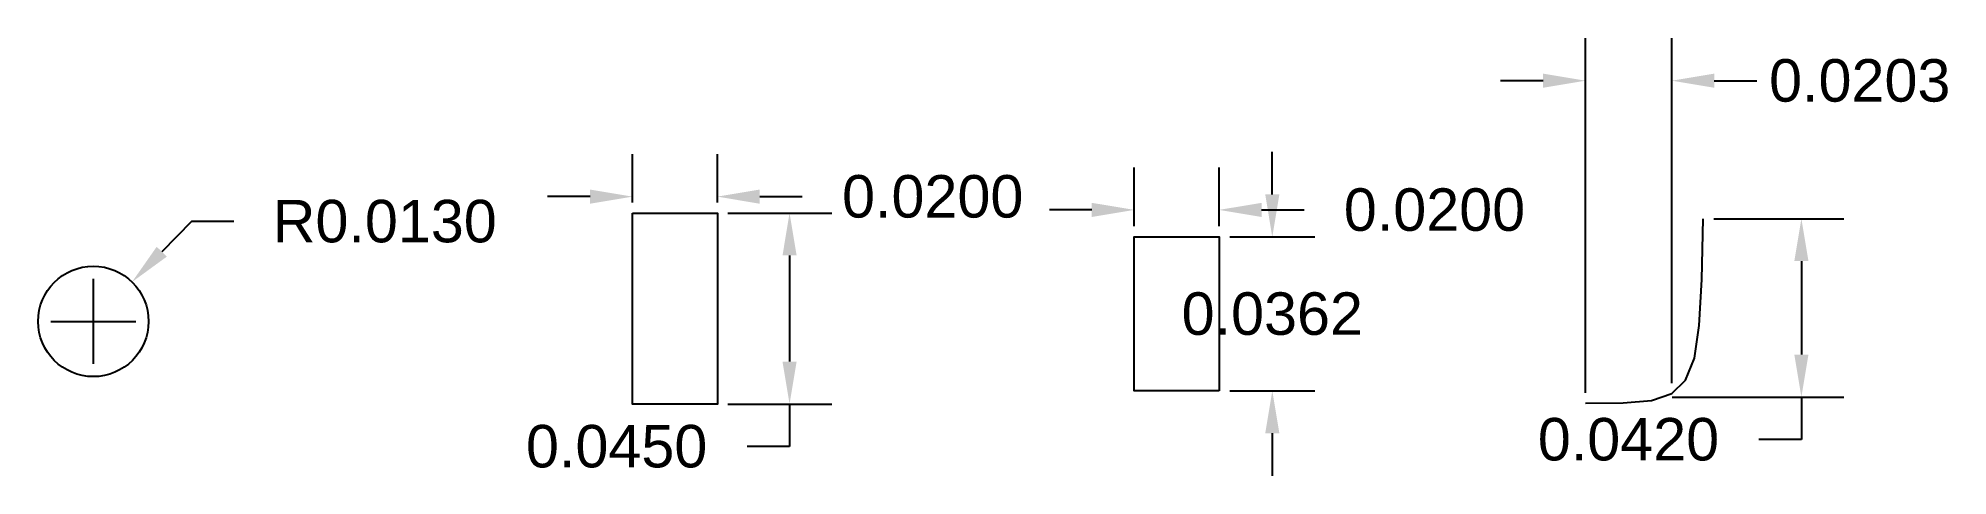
# Model space of a CAD drawing. Header units: metres. Extents: x 19.218 to 19.668, y 10.629 to 10.732.
import ezdxf

# ---------------------------------------------------------------- set-up
doc = ezdxf.new("R2010")
doc.units = ezdxf.units.M
doc.header["$MEASUREMENT"] = 0
doc.layers.add('dim', color=30, linetype='Continuous')
doc.layers.add('ornament_col', color=8, linetype='Continuous')
doc.styles.get("Standard").update_dxf_attribs({"font": 'arial.ttf'})
doc.dimstyles.get("Standard").update_dxf_attribs({"dimtxt": 0.01, "dimasz": 0.01, "dimexe": 0.01, "dimexo": 0.0025, "dimgap": 0.01, "dimtad": 0, "dimtih": 1, "dimtoh": 1, "dimdec": 4, "dimzin": 0, "dimdsep": 46, "dimtxsty": 'Standard', "dimcen": 0.01, "dimadec": 0, "dimazin": 0, "dimtfac": 1, "dimtdec": 4, "dimtofl": 0, "dimtmove": 0, "dimatfit": 3, "dimfxl": 1, "dimtolj": 1, "dimtzin": 0, "dimarcsym": 0})

# ---------------------------------------------------------------- blocks, each defined once
blk = doc.blocks.new('*D1')
at = {"layer": 'Defpoints', "color": 0, "transparency": 16777216}
for p in [(19.24001, 10.67427), (19.2309, 10.66499)]:
    blk.add_point(p, dxfattribs=at)
at = {"layer": 'dim', "color": 0, "lineweight": -2, "transparency": 16777216}
for p, q in [((19.25403, 10.68854), (19.24702, 10.6814)), ((19.26403, 10.68854), (19.25403, 10.68854)), ((19.2309, 10.65499), (19.2309, 10.67499)), ((19.2209, 10.66499), (19.2409, 10.66499))]:
    blk.add_line(p, q, dxfattribs=at)
at = {"layer": 'dim', "color": 0, "transparency": 16777216}
blk.add_solid([(19.24583, 10.68257), (19.24821, 10.68024), (19.24001, 10.67427)], dxfattribs=at)
at = {"layer": 'dim', "color": 0, "transparency": 16777216, "insert": (19.29955, 10.68854), "char_height": 0.01, "attachment_point": 5}
blk.add_mtext('\\A1;R0.0130', dxfattribs=at)
blk = doc.blocks.new('*D2')
at = {"layer": 'Defpoints', "color": 0, "transparency": 16777216}
for p in [(19.37793, 10.69437), (19.35793, 10.69051, 0.10382), (19.37793, 10.69051, 0.10382)]:
    blk.add_point(p, dxfattribs=at)
at = {"layer": 'dim', "color": 0, "lineweight": -2, "transparency": 16777216}
for p, q in [((19.35793, 10.69301), (19.35793, 10.70437)), ((19.37793, 10.69301), (19.37793, 10.70437)), ((19.34793, 10.69437), (19.33793, 10.69437)), ((19.38793, 10.69437), (19.39793, 10.69437))]:
    blk.add_line(p, q, dxfattribs=at)
at = {"layer": 'dim', "color": 0, "transparency": 16777216}
for points in [[(19.34793, 10.69604), (19.34793, 10.6927), (19.35793, 10.69437)], [(19.38793, 10.69604), (19.38793, 10.6927), (19.37793, 10.69437)]]:
    blk.add_solid(points, dxfattribs=at)
at = {"layer": 'dim', "color": 0, "transparency": 16777216, "insert": (19.42867, 10.69437), "char_height": 0.01, "attachment_point": 5}
blk.add_mtext('\\A1;0.0200', dxfattribs=at)
blk = doc.blocks.new('*D3')
at = {"layer": 'Defpoints', "color": 0, "transparency": 16777216}
for p in [(19.37793, 10.69051, 0.10382), (19.37793, 10.64554, 0.10382), (19.39494, 10.64554)]:
    blk.add_point(p, dxfattribs=at)
at = {"layer": 'dim', "color": 0, "lineweight": -2, "transparency": 16777216}
for p, q in [((19.38043, 10.69051), (19.40494, 10.69051)), ((19.39494, 10.68051), (19.39494, 10.65554)), ((19.38043, 10.64554), (19.40494, 10.64554)), ((19.39494, 10.64554), (19.39494, 10.63554)), ((19.39494, 10.63554), (19.38494, 10.63554))]:
    blk.add_line(p, q, dxfattribs=at)
at = {"layer": 'dim', "color": 0, "transparency": 16777216}
for points in [[(19.39328, 10.68051), (19.39661, 10.68051), (19.39494, 10.69051)], [(19.39328, 10.65554), (19.39661, 10.65554), (19.39494, 10.64554)]]:
    blk.add_solid(points, dxfattribs=at)
at = {"layer": 'dim', "color": 0, "transparency": 16777216, "insert": (19.3542, 10.63554), "char_height": 0.01, "attachment_point": 5}
blk.add_mtext('\\A1;0.0450', dxfattribs=at)
blk = doc.blocks.new('*D4')
at = {"layer": 'Defpoints', "color": 0, "transparency": 16777216}
for p in [(19.49616, 10.69125), (19.47616, 10.68488, 0.53477), (19.49616, 10.68488, 0.53477)]:
    blk.add_point(p, dxfattribs=at)
at = {"layer": 'dim', "color": 0, "lineweight": -2, "transparency": 16777216}
for p, q in [((19.47616, 10.68738), (19.47616, 10.70125)), ((19.49616, 10.68738), (19.49616, 10.70125)), ((19.46616, 10.69125), (19.45616, 10.69125)), ((19.50616, 10.69125), (19.51616, 10.69125))]:
    blk.add_line(p, q, dxfattribs=at)
at = {"layer": 'dim', "color": 0, "transparency": 16777216}
for points in [[(19.46616, 10.69291), (19.46616, 10.68958), (19.47616, 10.69125)], [(19.50616, 10.69291), (19.50616, 10.68958), (19.49616, 10.69125)]]:
    blk.add_solid(points, dxfattribs=at)
at = {"layer": 'dim', "color": 0, "transparency": 16777216, "insert": (19.5469, 10.69125), "char_height": 0.01, "attachment_point": 5}
blk.add_mtext('\\A1;0.0200', dxfattribs=at)
blk = doc.blocks.new('*D5')
at = {"layer": 'Defpoints', "color": 0, "transparency": 16777216}
for p in [(19.49616, 10.68488, 0.53477), (19.49616, 10.64864, 0.53471), (19.50868, 10.64864)]:
    blk.add_point(p, dxfattribs=at)
at = {"layer": 'dim', "color": 0, "lineweight": -2, "transparency": 16777216}
for p, q in [((19.50868, 10.69488), (19.50868, 10.70488)), ((19.49866, 10.68488), (19.51868, 10.68488)), ((19.49866, 10.64864), (19.51868, 10.64864)), ((19.50868, 10.63864), (19.50868, 10.62864))]:
    blk.add_line(p, q, dxfattribs=at)
at = {"layer": 'dim', "color": 0, "transparency": 16777216}
for points in [[(19.50702, 10.69488), (19.51035, 10.69488), (19.50868, 10.68488)], [(19.50702, 10.63864), (19.51035, 10.63864), (19.50868, 10.64864)]]:
    blk.add_solid(points, dxfattribs=at)
at = {"layer": 'dim', "color": 0, "transparency": 16777216, "insert": (19.50868, 10.66676), "char_height": 0.01, "attachment_point": 5}
blk.add_mtext('\\A1;0.0362', dxfattribs=at)
blk = doc.blocks.new('*D6')
at = {"layer": 'Defpoints', "color": 0, "transparency": 16777216}
for p in [(19.61022, 10.68918, 0.50651), (19.60042, 10.64718, 0.50585), (19.63335, 10.64718)]:
    blk.add_point(p, dxfattribs=at)
at = {"layer": 'dim', "color": 0, "lineweight": -2, "transparency": 16777216}
for p, q in [((19.61272, 10.68918), (19.64335, 10.68918)), ((19.63335, 10.67918), (19.63335, 10.65718)), ((19.60292, 10.64718), (19.64335, 10.64718)), ((19.63335, 10.64718), (19.63335, 10.63718)), ((19.63335, 10.63718), (19.62335, 10.63718))]:
    blk.add_line(p, q, dxfattribs=at)
at = {"layer": 'dim', "color": 0, "transparency": 16777216}
for points in [[(19.63168, 10.67918), (19.63502, 10.67918), (19.63335, 10.68918)], [(19.63168, 10.65718), (19.63502, 10.65718), (19.63335, 10.64718)]]:
    blk.add_solid(points, dxfattribs=at)
at = {"layer": 'dim', "color": 0, "transparency": 16777216, "insert": (19.59261, 10.63718), "char_height": 0.01, "attachment_point": 5}
blk.add_mtext('\\A1;0.0420', dxfattribs=at)

msp = doc.modelspace()

# ---------------------------------------------------------------- linework, layer by layer
at = {"layer": 'dim'}
for p, q in [((19.58247, 10.64821), (19.58247, 10.73167)), ((19.60282, 10.65048), (19.60282, 10.73167)), ((19.57247, 10.72167), (19.56247, 10.72167)), ((19.61282, 10.72167), (19.62282, 10.72167))]:
    msp.add_line(p, q, dxfattribs=at)
for points in [[(19.57247, 10.72334), (19.57247, 10.72), (19.58247, 10.72167)], [(19.61282, 10.72334), (19.61282, 10.72), (19.60282, 10.72167)]]:
    msp.add_solid(points, dxfattribs=at)
at = {"layer": 'ornament_col', "elevation": 0.10382}
msp.add_lwpolyline([(19.35793, 10.69051), (19.37793, 10.69051), (19.37793, 10.64554), (19.35793, 10.64554)], close=True, dxfattribs=at)
at = {"layer": 'ornament_col'}
msp.add_polyline3d([(19.58247, 10.64571, 0.50556), (19.59134, 10.64579, 0.50569), (19.59801, 10.64637, 0.50581), (19.60282, 10.64798, 0.5059), (19.60608, 10.65112, 0.50599), (19.60813, 10.6563, 0.50608), (19.60928, 10.66403, 0.50619), (19.60987, 10.67482, 0.50633), (19.61022, 10.68918, 0.50651)], dxfattribs=at)
msp.add_polyline3d([(19.49616, 10.64864, 0.53471), (19.47616, 10.64864, 0.53471), (19.47616, 10.68488, 0.53477), (19.49616, 10.68488, 0.53477)], close=True, dxfattribs=at)
msp.add_circle((19.2309, 10.66499), 0.013, dxfattribs=at)

# ---------------------------------------------------------------- texts
at = {"layer": 'dim', "insert": (19.6471, 10.72167), "char_height": 0.01, "attachment_point": 5}
msp.add_mtext('\\A1;0.0203', dxfattribs=at)

# ---------------------------------------------------------------- dimensions: what is measured, and where the dimension line sits
at = {"layer": 'dim'}
for base, p1, p2, picture, middle in [((19.37793, 10.69437), (19.35793, 10.69051, 0.10382), (19.37793, 10.69051, 0.10382), '*D2', (19.42867, 10.69437)), ((19.49616, 10.69125), (19.47616, 10.68488, 0.53477), (19.49616, 10.68488, 0.53477), '*D4', (19.5469, 10.69125))]:
    dim = msp.add_linear_dim(base=base, p1=p1, p2=p2, dimstyle='Standard', dxfattribs=at)
    dim.commit()
    dim.dimension.update_dxf_attribs({"geometry": picture, "text_midpoint": middle})
for base, p1, p2, picture, middle in [((19.50868, 10.64864), (19.49616, 10.68488, 0.53477), (19.49616, 10.64864, 0.53471), '*D5', (19.50868, 10.66676)), ((19.39494, 10.64554), (19.37793, 10.69051, 0.10382), (19.37793, 10.64554, 0.10382), '*D3', (19.3542, 10.63554)), ((19.63335, 10.64718), (19.61022, 10.68918, 0.50651), (19.60042, 10.64718, 0.50585), '*D6', (19.59261, 10.63718))]:
    dim = msp.add_linear_dim(base=base, p1=p1, p2=p2, angle=90, dimstyle='Standard', dxfattribs=at)
    dim.commit()
    dim.dimension.update_dxf_attribs({"geometry": picture, "text_midpoint": middle})
dim = msp.add_radius_dim(center=(19.2309, 10.66499), mpoint=(19.24001, 10.67427), dimstyle='Standard', dxfattribs=at)
dim.commit()
dim.dimension.update_dxf_attribs({"geometry": '*D1', "text_midpoint": (19.29955, 10.68854)})

doc.saveas('drawing.dxf')
